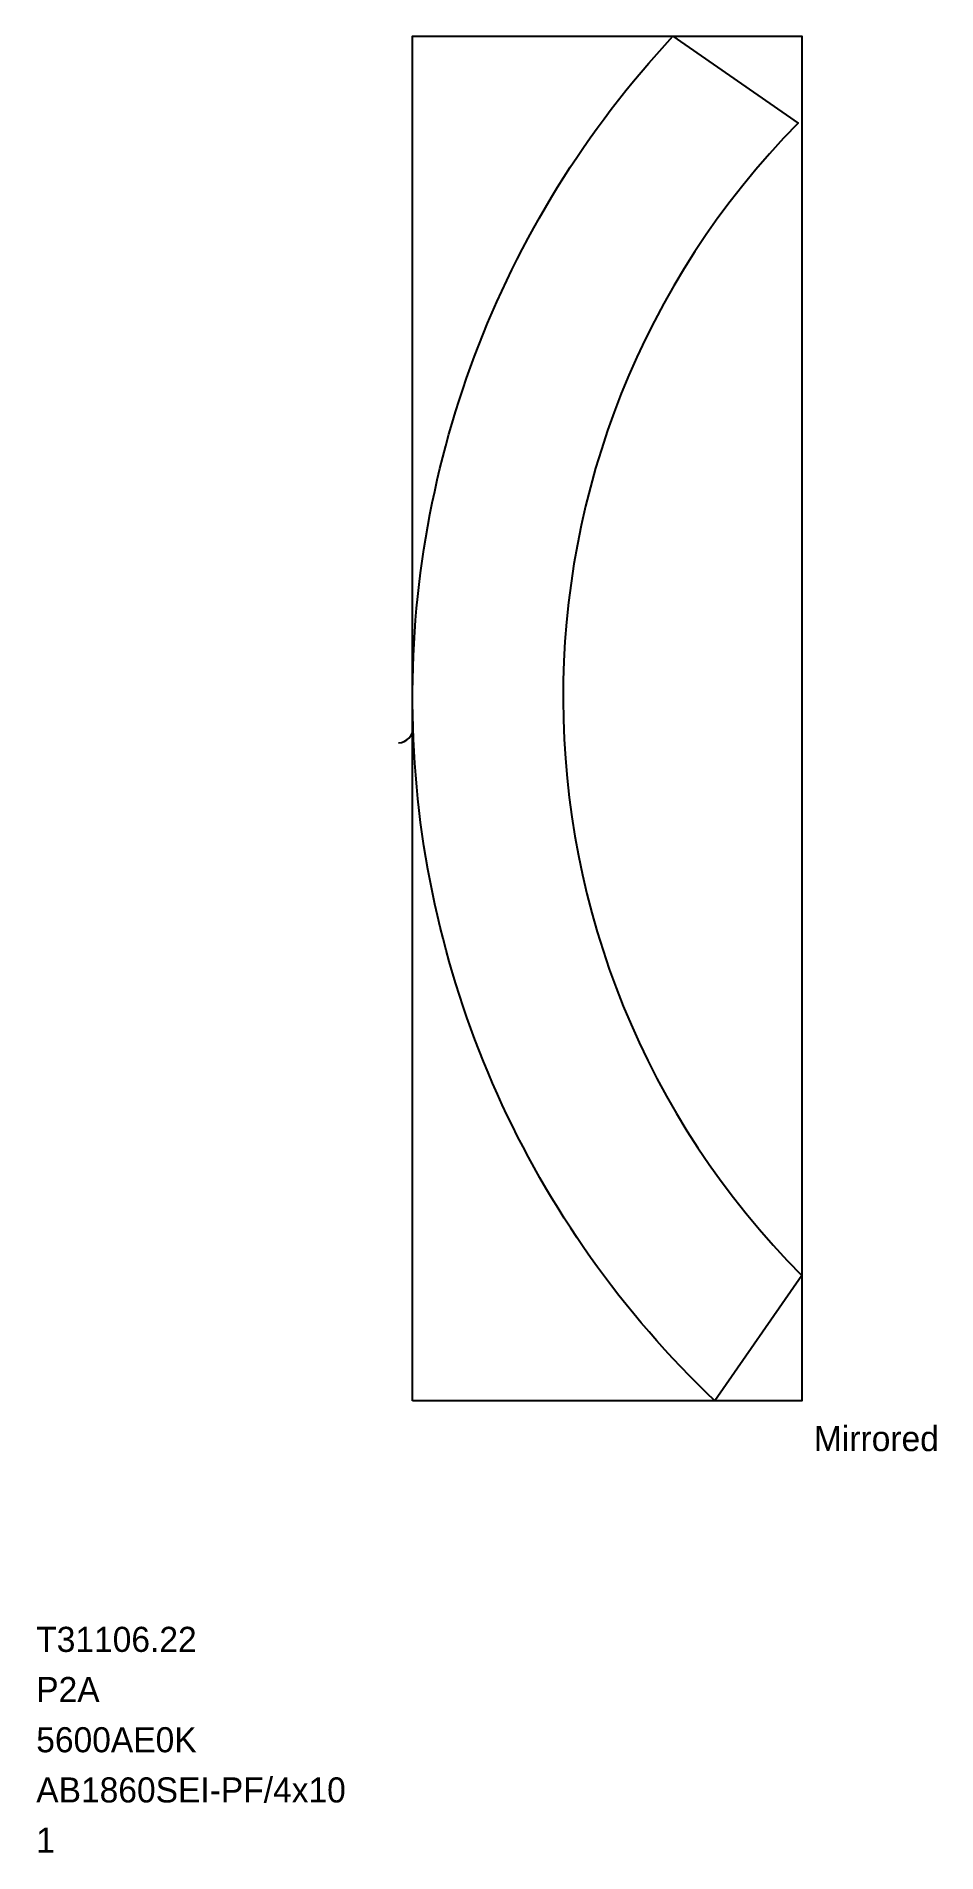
# Model space of a CAD drawing. Header units: metres. Extents: x -7.5 to 10.4, y -9 to 27.2.
import ezdxf

# ---------------------------------------------------------------- set-up
doc = ezdxf.new("R2010")
doc.units = ezdxf.units.M

msp = doc.modelspace()

# ---------------------------------------------------------------- linework, layer by layer
at = {"layer": 'BORDER_Z0P04', "color": 7}
msp.add_lwpolyline([(0, 0), (0, 27.187), (7.7596, 27.187), (7.7596, 0)], close=True, dxfattribs=at)
at = {"layer": 'ROUTE_Z0P25LT130RAMP', "color": 3}
msp.add_lwpolyline([(-0.281543, 13.111515, 0.414213562), (0.009053, 13.420632, -0.197854326), (5.187464, 27.187), (7.684207, 25.457015, 0.411379648), (7.759554, 2.500401), (6.027059, 0.000035, -0.197854326), (0.009053, 13.420632)], format="xyb", dxfattribs=at)

# ---------------------------------------------------------------- texts
at = {"layer": 'DESCRIPTION', "color": 1}
msp.add_text('P2A', height=0.5, dxfattribs=at).set_placement((-7.5, -6))
at = {"layer": 'FILENAME', "color": 1}
msp.add_text('5600AE0K', height=0.5, dxfattribs=at).set_placement((-7.5, -7))
at = {"layer": 'ITEMNUMBER', "color": 1}
msp.add_text('T31106.22', height=0.5, dxfattribs=at).set_placement((-7.5, -5))
at = {"layer": 'MATERIALNAME', "color": 1}
msp.add_text('AB1860SEI-PF/4x10', height=0.5, dxfattribs=at).set_placement((-7.5, -8))
at = {"layer": 'Qty', "color": 1}
msp.add_text('1', height=0.5, dxfattribs=at).set_placement((-7.5, -9))
at = {"layer": 'RUNFIELD', "color": 1}
msp.add_text('Mirrored', height=0.5, dxfattribs=at).set_placement((8, -1))

doc.saveas('drawing.dxf')
